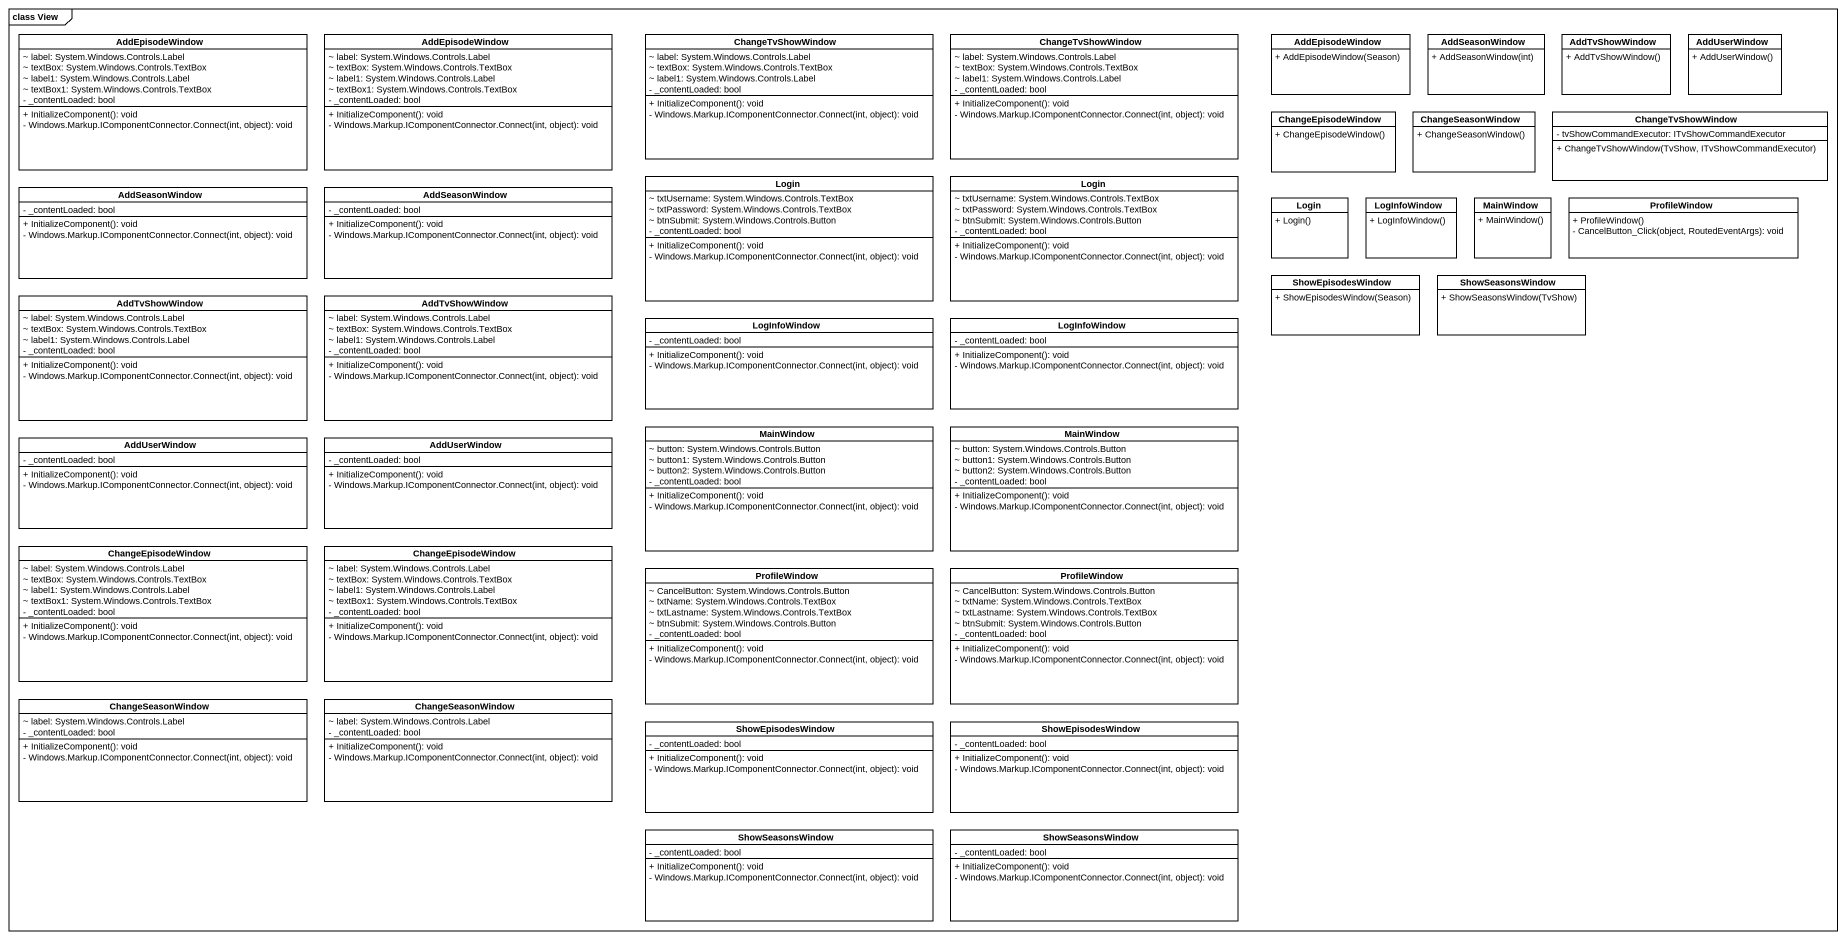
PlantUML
@startuml
mainframe class View
hide circle
hide empty members
skinparam classAttributeIconSize 0
class AddEpisodeWindow {
  ~ label: System.Windows.Controls.Label
  ~ textBox: System.Windows.Controls.TextBox
  ~ label1: System.Windows.Controls.Label
  ~ textBox1: System.Windows.Controls.TextBox
  - _contentLoaded: bool
  + InitializeComponent(): void
  - Windows.Markup.IComponentConnector.Connect(int, object): void
}
class "AddEpisodeWindow" as AddEpisodeWindow_2 {
  ~ label: System.Windows.Controls.Label
  ~ textBox: System.Windows.Controls.TextBox
  ~ label1: System.Windows.Controls.Label
  ~ textBox1: System.Windows.Controls.TextBox
  - _contentLoaded: bool
  + InitializeComponent(): void
  - Windows.Markup.IComponentConnector.Connect(int, object): void
}
class ChangeTvShowWindow {
  ~ label: System.Windows.Controls.Label
  ~ textBox: System.Windows.Controls.TextBox
  ~ label1: System.Windows.Controls.Label
  - _contentLoaded: bool
  + InitializeComponent(): void
  - Windows.Markup.IComponentConnector.Connect(int, object): void
}
class "ChangeTvShowWindow" as ChangeTvShowWindow_2 {
  ~ label: System.Windows.Controls.Label
  ~ textBox: System.Windows.Controls.TextBox
  ~ label1: System.Windows.Controls.Label
  - _contentLoaded: bool
  + InitializeComponent(): void
  - Windows.Markup.IComponentConnector.Connect(int, object): void
}
class "AddEpisodeWindow" as AddEpisodeWindow_3 {
  + AddEpisodeWindow(Season)
}
class AddSeasonWindow {
  + AddSeasonWindow(int)
}
class AddTvShowWindow {
  + AddTvShowWindow()
}
class AddUserWindow {
  + AddUserWindow()
}
class ChangeEpisodeWindow {
  + ChangeEpisodeWindow()
}
class ChangeSeasonWindow {
  + ChangeSeasonWindow()
}
class "ChangeTvShowWindow" as ChangeTvShowWindow_3 {
  - tvShowCommandExecutor: ITvShowCommandExecutor
  + ChangeTvShowWindow(TvShow, ITvShowCommandExecutor)
}
class "AddSeasonWindow" as AddSeasonWindow_2 {
  - _contentLoaded: bool
  + InitializeComponent(): void
  - Windows.Markup.IComponentConnector.Connect(int, object): void
}
class "AddSeasonWindow" as AddSeasonWindow_3 {
  - _contentLoaded: bool
  + InitializeComponent(): void
  - Windows.Markup.IComponentConnector.Connect(int, object): void
}
class Login {
  ~ txtUsername: System.Windows.Controls.TextBox
  ~ txtPassword: System.Windows.Controls.TextBox
  ~ btnSubmit: System.Windows.Controls.Button
  - _contentLoaded: bool
  + InitializeComponent(): void
  - Windows.Markup.IComponentConnector.Connect(int, object): void
}
class "Login" as Login_2 {
  ~ txtUsername: System.Windows.Controls.TextBox
  ~ txtPassword: System.Windows.Controls.TextBox
  ~ btnSubmit: System.Windows.Controls.Button
  - _contentLoaded: bool
  + InitializeComponent(): void
  - Windows.Markup.IComponentConnector.Connect(int, object): void
}
class "Login" as Login_3 {
  + Login()
}
class LogInfoWindow {
  + LogInfoWindow()
}
class MainWindow {
  + MainWindow()
}
class ProfileWindow {
  + ProfileWindow()
  - CancelButton_Click(object, RoutedEventArgs): void
}
class "AddTvShowWindow" as AddTvShowWindow_2 {
  ~ label: System.Windows.Controls.Label
  ~ textBox: System.Windows.Controls.TextBox
  ~ label1: System.Windows.Controls.Label
  - _contentLoaded: bool
  + InitializeComponent(): void
  - Windows.Markup.IComponentConnector.Connect(int, object): void
}
class "AddTvShowWindow" as AddTvShowWindow_3 {
  ~ label: System.Windows.Controls.Label
  ~ textBox: System.Windows.Controls.TextBox
  ~ label1: System.Windows.Controls.Label
  - _contentLoaded: bool
  + InitializeComponent(): void
  - Windows.Markup.IComponentConnector.Connect(int, object): void
}
class ShowEpisodesWindow {
  + ShowEpisodesWindow(Season)
}
class ShowSeasonsWindow {
  + ShowSeasonsWindow(TvShow)
}
class "LogInfoWindow" as LogInfoWindow_2 {
  - _contentLoaded: bool
  + InitializeComponent(): void
  - Windows.Markup.IComponentConnector.Connect(int, object): void
}
class "LogInfoWindow" as LogInfoWindow_3 {
  - _contentLoaded: bool
  + InitializeComponent(): void
  - Windows.Markup.IComponentConnector.Connect(int, object): void
}
class "AddUserWindow" as AddUserWindow_2 {
  - _contentLoaded: bool
  + InitializeComponent(): void
  - Windows.Markup.IComponentConnector.Connect(int, object): void
}
class "AddUserWindow" as AddUserWindow_3 {
  - _contentLoaded: bool
  + InitializeComponent(): void
  - Windows.Markup.IComponentConnector.Connect(int, object): void
}
class "MainWindow" as MainWindow_2 {
  ~ button: System.Windows.Controls.Button
  ~ button1: System.Windows.Controls.Button
  ~ button2: System.Windows.Controls.Button
  - _contentLoaded: bool
  + InitializeComponent(): void
  - Windows.Markup.IComponentConnector.Connect(int, object): void
}
class "MainWindow" as MainWindow_3 {
  ~ button: System.Windows.Controls.Button
  ~ button1: System.Windows.Controls.Button
  ~ button2: System.Windows.Controls.Button
  - _contentLoaded: bool
  + InitializeComponent(): void
  - Windows.Markup.IComponentConnector.Connect(int, object): void
}
class "ChangeEpisodeWindow" as ChangeEpisodeWindow_2 {
  ~ label: System.Windows.Controls.Label
  ~ textBox: System.Windows.Controls.TextBox
  ~ label1: System.Windows.Controls.Label
  ~ textBox1: System.Windows.Controls.TextBox
  - _contentLoaded: bool
  + InitializeComponent(): void
  - Windows.Markup.IComponentConnector.Connect(int, object): void
}
class "ChangeEpisodeWindow" as ChangeEpisodeWindow_3 {
  ~ label: System.Windows.Controls.Label
  ~ textBox: System.Windows.Controls.TextBox
  ~ label1: System.Windows.Controls.Label
  ~ textBox1: System.Windows.Controls.TextBox
  - _contentLoaded: bool
  + InitializeComponent(): void
  - Windows.Markup.IComponentConnector.Connect(int, object): void
}
class "ProfileWindow" as ProfileWindow_2 {
  ~ CancelButton: System.Windows.Controls.Button
  ~ txtName: System.Windows.Controls.TextBox
  ~ txtLastname: System.Windows.Controls.TextBox
  ~ btnSubmit: System.Windows.Controls.Button
  - _contentLoaded: bool
  + InitializeComponent(): void
  - Windows.Markup.IComponentConnector.Connect(int, object): void
}
class "ProfileWindow" as ProfileWindow_3 {
  ~ CancelButton: System.Windows.Controls.Button
  ~ txtName: System.Windows.Controls.TextBox
  ~ txtLastname: System.Windows.Controls.TextBox
  ~ btnSubmit: System.Windows.Controls.Button
  - _contentLoaded: bool
  + InitializeComponent(): void
  - Windows.Markup.IComponentConnector.Connect(int, object): void
}
class "ChangeSeasonWindow" as ChangeSeasonWindow_2 {
  ~ label: System.Windows.Controls.Label
  - _contentLoaded: bool
  + InitializeComponent(): void
  - Windows.Markup.IComponentConnector.Connect(int, object): void
}
class "ChangeSeasonWindow" as ChangeSeasonWindow_3 {
  ~ label: System.Windows.Controls.Label
  - _contentLoaded: bool
  + InitializeComponent(): void
  - Windows.Markup.IComponentConnector.Connect(int, object): void
}
class "ShowEpisodesWindow" as ShowEpisodesWindow_2 {
  - _contentLoaded: bool
  + InitializeComponent(): void
  - Windows.Markup.IComponentConnector.Connect(int, object): void
}
class "ShowEpisodesWindow" as ShowEpisodesWindow_3 {
  - _contentLoaded: bool
  + InitializeComponent(): void
  - Windows.Markup.IComponentConnector.Connect(int, object): void
}
class "ShowSeasonsWindow" as ShowSeasonsWindow_2 {
  - _contentLoaded: bool
  + InitializeComponent(): void
  - Windows.Markup.IComponentConnector.Connect(int, object): void
}
class "ShowSeasonsWindow" as ShowSeasonsWindow_3 {
  - _contentLoaded: bool
  + InitializeComponent(): void
  - Windows.Markup.IComponentConnector.Connect(int, object): void
}
@enduml
